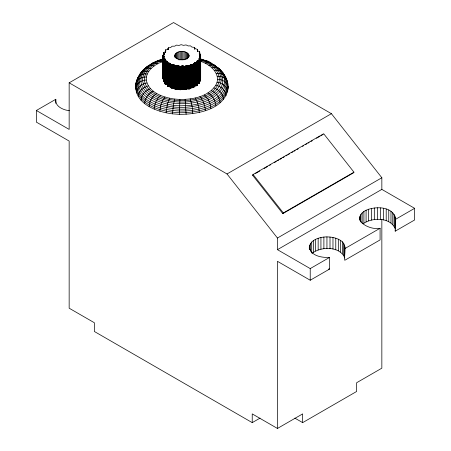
<?xml version="1.0" encoding="UTF-8"?>
<svg xmlns="http://www.w3.org/2000/svg" width="451" height="451" viewBox="0 0 451 451"><rect width="100%" height="100%" fill="white"/><g stroke="black" fill="none" stroke-linecap="round" stroke-linejoin="round"><path stroke-width="0.68" d="M211.97 67.847C215.803 66.105 219.913 68.208 221.92 71.686C225.63 76.394 228.431 81.896 228.229 88.114C224.773 109.599 197.358 114.436 179.335 114.351L179.921 99.451C192.859 99.558 208.193 96.745 215.832 85.183C221.751 74.539 210.555 64.335 201.005 61.516C206.135 56.911 214.529 66.111 218.887 68.428C223.358 72.605 227.084 78.04 227.856 84.213M179.335 114.351L172.626 113.855L172.654 112.248L173.387 104.998L174.757 99.068L179.921 99.451M172.626 113.855C157.196 112.04 134.708 104.085 135.706 85.188C137.318 71.269 150.595 62.339 163.121 58.895L162.535 59.284M174.757 99.068C163.454 97.551 148.695 92.805 146.265 80.019C145.763 70.531 154.941 64.245 162.941 61.499M166.109 112.795L167.406 104.029L169.745 98.256M159.93 111.205C160.122 106.143 161.723 100.962 164.993 97.027M154.214 109.108C154.428 103.972 156.677 98.797 160.601 95.415M174.796 55.095C175.439 61.353 187.841 61.415 188.997 55.383C187.052 49.525 174.086 50.022 174.796 57.147M149.095 106.554C149.309 101.334 152.246 96.249 156.66 93.453M144.67 103.595C144.889 98.29 148.497 93.396 153.255 91.175M141.039 100.297C141.253 94.919 145.487 90.29 150.465 88.638M260.035 418.122L252.227 422.626L94.372 331.491L94.372 322.753L69.155 308.196L69.155 141.062L36.373 122.131L36.373 110.484L55.794 99.276C54.757 106.554 63.461 110.05 69.375 110.715M395.38 219.13C393.864 205.521 372.921 205.741 363.912 211.446C351.115 221.311 371.072 230.517 380.08 228.262L380.08 239.915L344.773 260.295C343.848 253.845 347.755 244.481 340.533 240.406C336.491 237.869 331.66 236.933 326.941 236.899C319.708 236.86 308.478 240.033 309.296 249.144M36.373 110.484L69.155 129.409L69.155 82.821L227.011 173.962L277.444 238.021L277.444 249.668L381.845 189.392L414.627 208.323L414.627 219.97L395.206 231.177L395.38 217.76M395.206 231.177L395.324 229.999M138.277 96.728C138.474 91.299 143.26 87.004 148.34 85.893M136.45 92.968C136.614 87.522 141.839 83.582 146.93 83.001M135.582 89.095C134.855 82.02 138.418 72.177 147.212 74.049M193.981 63.523L193.603 64.189L190.993 64.448L189.533 65.604L186.894 65.48L184.797 66.404L182.486 65.885L180.05 66.489L178.337 65.711L175.591 65.919L173.821 64.786L171.346 64.69L170.331 63.478L167.761 62.892L167.152 61.409L164.976 60.541L165.111 59.109L163.375 57.959L164.057 56.414L162.935 55.338L164.254 54.013L163.64 52.626L165.331 51.696L165.494 50.1L167.755 49.311L168.505 47.845L170.63 47.575L172.107 46.227L174.751 46.16L176.448 45.117L179.036 45.433L181.133 44.666L183.506 45.348L186.049 44.925L188.185 45.94L190.514 45.861L191.861 47.067L194.437 47.406L195.035 48.618L197.465 49.379L197.741 50.901L199.652 51.814L199.235 53.139L200.723 54.486L199.703 55.896L200.582 57.333L199.015 58.444L199.246 59.966L197.121 60.986L196.935 62.238L194.77 62.745L193.981 63.523L193.902 87.212C190.982 88.373 188.163 88.678 185.158 89.648C181.764 89.523 178.799 89.321 175.416 89.174C172.637 87.889 170.185 87.28 167.462 85.915C167.969 84.038 165.286 84.732 164.897 83.52C166.329 81.941 162.918 82.088 163.521 80.836M193.902 87.212L194.516 86.152L196.935 85.532L197.25 84.111L199.319 83.159L199.094 82.465M217.529 79.269C222.05 79.286 226.971 81.952 228.065 86.598C224.626 108.009 197.301 112.823 179.346 112.744C162.681 111.893 139.821 106.442 135.745 87.573C136.845 82.905 141.715 80.143 146.265 80.019M199.139 81.569L200.436 80.825L200.509 80.205M135.706 85.188C136.907 79.167 139.5 73.496 144.027 69.217C146.879 66.883 150.166 63.619 154.05 66.015M138.209 77.16C131.264 102.383 167.924 110.281 185.97 109.091C202.657 108.556 233.455 98.493 225.128 76.242M200.509 78.288L200.492 77.487M163.042 78.316L163.014 78.84L163.583 79.229M252.56 175.191L253.079 174.492L323.683 133.727L353.956 172.181L353.437 172.88L282.828 213.644L252.56 175.191L253.772 174.492M282.828 213.644L283.346 212.945L353.956 172.181M139.483 74.765L140.323 73.772M141.163 72.786L143.102 70.153L148.689 65.575M151.288 64.262L152.917 62.948L163.149 59.03M312.154 253.299C321.247 246.246 339.868 246.049 344.829 257.938M363.027 223.82C372.193 217.213 390.403 217.061 395.262 228.82M146.823 67.036L150.172 64.955M152.015 63.467L158.628 60.558L161.661 61.934M69.155 82.821L173.556 22.55L331.412 113.686L381.845 177.745L381.845 189.392M227.011 173.962L331.412 113.686M255.599 173.438L259.861 170.974M264.123 168.516L267.776 166.408M269.602 165.354L270.82 164.649M274.467 162.54L276.294 161.486M277.512 160.781L278.729 160.082M279.947 159.378L281.774 158.324M282.991 157.619L284.209 156.92M286.035 155.866L287.253 155.161M288.471 154.456L289.689 153.757M291.515 152.703L292.733 151.998M293.945 151.294L295.163 150.595M296.989 149.54L298.207 148.836M302.469 146.378L303.686 145.673M305.513 144.619L306.731 143.914M307.948 143.215L309.166 142.51M310.993 141.456L312.21 140.751M316.467 138.294L320.12 136.185M321.337 135.48L323.164 134.426M277.444 238.021L381.845 177.745M277.444 249.668L310.226 268.593L329.647 257.38L329.647 269.027L310.226 280.24L277.444 261.315L277.444 428.45L252.227 413.894L252.227 422.626M344.773 248.648L380.08 228.262M395.206 219.53L414.627 208.323M277.444 428.45L302.66 413.894L302.66 422.626L356.628 391.474L356.628 382.736L381.845 368.179L381.845 219.299M205.182 63.309L208.678 62.142L210.538 62.847L205.402 60.643L200.391 59.087M208.864 65.434L212.911 64.589L215.071 65.463M157.01 61.156L161.926 59.493M163.301 59.464C151.615 62.012 136.952 74.33 144.901 87.139C154 99.581 170.98 102.462 185.462 102.027C198.739 101.03 215.324 96.869 220.669 83.136C223.64 70.841 210.724 62.261 200.441 59.476M162.969 60.383C152.167 62.982 139.224 74.703 146.592 86.395C155.279 98.262 171.481 101.013 185.299 100.596C197.966 99.648 213.797 95.674 218.887 82.567C221.706 71.095 209.805 62.92 200.193 60.18M214.434 70.497C218.216 69.307 223.256 70.959 224.057 75.232M216.209 73.321L221.356 73.654L224.096 75.159C232.355 99.57 197.098 108.189 179.475 107.293C162.236 107.688 127.926 95.313 141.202 72.538L143.846 71.202L148.807 71.185M329.647 257.38C322.149 257.859 310.649 256.05 309.296 247.086M328.418 269.067L329.647 269.027M146.361 77.014C142.437 76.8 138.107 78.525 136.349 82.234C134.855 95.9 148.875 104.452 160.235 107.89C174.751 112.175 190.559 112.062 204.974 107.417C216.102 103.831 229.655 94.682 227.219 81.276C225.466 77.595 221.125 75.965 217.247 76.264M217.055 82.262C222.14 82.713 227.456 86.564 227.608 92.01M151.102 68.49L147.945 67.949L145.166 68.529C124.126 92.962 166.847 108.471 185.756 105.393C204.123 106.244 239.131 88.695 217.777 67.763M215.832 85.183C220.922 86.158 225.827 90.369 226.019 95.804M200.441 58.889L205.402 60.643M200.577 59.058L208.678 62.142L215.296 65.97M213.881 87.968C218.893 89.484 223.279 94.034 223.487 99.429M211.254 90.566C216.074 92.641 219.851 97.478 220.065 102.8M157.596 63.811L153.954 62.717C144.726 66.861 136.8 78.485 143.311 88.114C151.423 99.519 166.396 103.02 179.628 103.702C193.479 103.882 208.819 101.013 218.684 90.504C226.565 82.454 221.982 69.516 212.911 64.589M294.858 418.122L302.66 422.626M207.996 92.912C212.506 95.561 215.612 100.607 215.832 105.85M214.067 64.882L219.789 69.347M204.185 94.958C208.244 98.188 210.662 103.352 210.876 108.511M222.715 72.904L223.617 73.874M199.894 96.661C203.345 100.46 205.098 105.647 205.301 110.726M253.079 174.492L283.346 212.945M225.692 77.848L226.453 79.889M195.221 97.985C197.893 102.287 199.054 107.423 199.224 112.446M190.266 98.904L192.194 106.622L192.78 113.641M185.13 99.395L186.105 114.283M228.065 86.598L228.229 88.114M395.02 216.001L395.02 227.648M394.146 214.304L394.146 225.951M392.782 212.72L392.782 224.367M390.966 211.288L390.966 222.935M388.756 210.065L388.756 221.712M386.208 209.072L386.208 220.719M383.406 208.351L383.406 219.998M380.435 207.917L380.435 219.564M377.374 207.781L377.374 219.428M374.324 207.95L374.324 219.598M371.365 208.418L371.365 220.065M368.591 209.174L368.591 220.821M366.082 210.194L366.082 221.841M363.912 211.446L363.912 223.093M362.147 212.895L362.147 223.172M360.834 214.501L360.834 222.033M360.022 216.209L360.022 220.319M359.729 217.968L359.729 220.026M344.947 246.877L344.947 248.935M344.587 245.118L344.587 256.766M343.713 243.422L343.713 255.069M342.348 241.837L342.348 253.485M340.533 240.406L340.533 252.053M338.323 239.182L338.323 250.829M335.775 238.19L335.775 249.837M332.973 237.468L332.973 249.115M330.002 237.034L330.002 248.681M326.941 236.899L326.941 248.546M323.891 237.068L323.891 248.715M320.932 237.536L320.932 249.183M318.158 238.291L318.158 249.939M315.644 239.312L315.644 250.959M313.479 240.563L313.479 252.21M311.709 242.012L311.709 252.977M310.401 243.619L310.401 251.151M310.226 268.593L310.226 280.24M309.589 245.321L309.589 249.437M200.672 54.379L200.684 78.102M200.599 54.283L200.582 80.628M200.492 54.193L200.526 80.729M200.385 55.078L200.385 57.13M200.436 57.531L200.436 80.825M200.323 57.615L200.323 80.909M200.165 55.214L200.165 57.266M200.182 57.689L200.182 80.983M200.024 57.751L200.024 81.045M199.985 55.366L199.985 56.736M199.844 55.535L199.844 56.905M199.748 52.023L199.725 54.295M199.754 57.852L199.754 81.146M199.652 51.814L199.714 54.656M199.579 52.434L199.579 54.492M199.511 57.97L199.511 81.265M199.421 52.598L199.421 53.968M199.359 59.543L199.365 83.052M199.314 52.773L199.314 54.143M199.308 58.117L199.319 83.159M199.235 59.34L199.246 83.26M199.139 58.275L199.145 83.35M199.021 60.135L199.021 83.429M198.868 60.203L198.868 83.497M198.705 60.254L198.705 83.548M198.53 60.287L198.53 83.582M198.226 60.344L198.226 83.638M197.938 60.428L197.938 83.723M197.696 49.672L197.656 51.363M197.673 60.535L197.673 83.83M197.572 49.469L197.572 51.527M197.465 49.379L197.465 51.437M197.442 60.665L197.442 83.959M197.335 49.3L197.335 51.358M197.25 60.817L197.25 84.111M197.121 60.986L197.11 85.228M197.036 61.161L197.025 85.436M196.935 62.238L196.935 85.532M196.822 62.323L196.822 85.617M196.681 62.396L196.681 85.69M196.523 62.452L196.523 85.746M196.354 62.497L196.354 85.791M196.174 62.526L196.174 85.82M195.982 62.531L195.982 85.825M195.666 62.542L195.666 85.837M195.351 62.582L195.351 85.876M195.052 62.65L195.052 85.944M194.747 47.795L194.747 49.272M194.77 62.745L194.77 86.04M194.646 47.586L194.714 49.058M194.516 62.858L194.516 86.152M194.319 63.005L194.319 86.299M194.161 63.168L194.161 86.462M194.048 63.337L194.048 86.631M193.829 64.019L193.829 87.314M193.727 64.11L193.727 87.404M193.603 64.189L193.603 87.483M193.456 64.256L193.456 87.55M193.287 64.307L193.287 87.601M193.113 64.341L193.113 87.635M192.927 64.358L192.927 87.652M192.74 64.358L192.74 87.652M192.554 64.341L192.554 87.635M192.239 64.307L192.239 87.601M191.917 64.301L191.917 87.595M191.596 64.324L191.596 87.618M191.286 64.369L191.286 87.663M190.993 64.448L190.993 87.742M190.739 64.561L190.739 87.855M190.519 64.69L190.519 87.984M190.333 64.843L190.333 88.137M190.187 65.012L190.187 88.306M190.091 65.186L190.091 88.481M190.029 65.288L190.029 88.582M189.944 65.384L189.944 88.678M189.826 65.468L189.826 88.762M189.691 65.547L189.691 88.841M189.533 65.604L189.533 88.898M189.364 65.649L189.364 88.943M189.178 65.671L189.178 88.965M188.997 55.383L188.997 56.753M188.992 65.683L188.992 88.977M188.828 54.672L188.828 56.73M188.806 65.671L188.806 88.965M188.625 65.643L188.625 88.937M188.456 65.598L188.456 88.892M188.439 53.99L188.439 57.418M188.163 65.519L188.163 88.813M187.858 53.359L187.858 58.151M187.853 65.468L187.853 88.762M187.537 65.446L187.537 88.74M187.216 65.446L187.216 88.74M187.092 52.79L187.092 58.957M186.894 65.48L186.894 88.774M186.601 65.547L186.601 88.847M186.331 65.649L186.331 88.943M186.167 52.31L186.167 59.16M186.083 65.767L186.083 89.061M185.874 65.908L185.874 89.202M185.699 66.066L185.699 89.36M185.598 66.156L185.598 89.45M185.474 66.235L185.474 89.529M185.327 66.303L185.327 89.597M185.158 66.353L185.158 89.648M185.113 51.927L185.113 59.464M184.983 66.387L184.983 89.681M184.797 66.404L184.797 89.698M184.611 66.404L184.611 89.698M184.425 66.387L184.425 89.681M184.25 66.348L184.25 89.642M184.087 66.297L184.087 89.591M183.963 51.662L183.963 59.882M183.94 66.229L183.94 89.523M183.692 66.111L183.692 89.405M183.416 66.015L183.416 89.309M183.117 65.947L183.117 89.242M182.745 51.51L182.745 59.735M182.802 65.902L182.802 89.197M182.486 65.885L182.486 89.18M182.165 65.914L182.165 89.208M181.86 65.97L181.86 89.264M181.505 51.487L181.505 59.707M181.573 66.055L181.573 89.349M181.308 66.156L181.308 89.45M181.071 66.286L181.071 89.58M180.936 66.359L180.936 89.653M180.778 66.421L180.778 89.715M180.603 66.46L180.603 89.755M180.423 66.489L180.423 89.783M180.276 51.583L180.276 59.808M180.237 66.494L180.237 89.788M180.05 66.489L180.05 89.783M179.87 66.46L179.87 89.755M179.695 66.415L179.695 89.71M179.543 66.353L179.543 89.648M179.408 66.28L179.408 89.574M179.295 66.19L179.295 89.484M179.092 51.809L179.092 60.028M179.103 66.043L179.103 89.337M178.878 65.908L178.878 89.202M178.619 65.801L178.619 89.095M178.337 65.711L178.337 89.005M178.032 65.654L178.032 88.948M177.993 52.141L177.993 58.996M177.711 65.632L177.711 88.926M177.39 65.643L177.39 88.937M177.012 52.587L177.012 58.754M177.074 65.683L177.074 88.977M176.775 65.745L176.775 89.039M176.493 65.835L176.493 89.129M176.33 65.885L176.33 89.18M176.183 53.117L176.183 58.602M176.149 65.919L176.149 89.213M175.963 65.936L175.963 89.23M175.777 65.936L175.777 89.23M175.591 65.919L175.591 89.213M175.524 53.725L175.524 57.835M175.416 65.88L175.416 89.174M175.253 65.829L175.253 89.123M175.106 65.761L175.106 89.056M175.056 54.391L175.056 57.13M174.982 65.683L174.982 88.977M174.887 65.587L174.887 88.881M174.813 65.491L174.813 88.785M174.695 65.316L174.695 88.61M174.531 65.158L174.531 88.452M174.328 65.012L174.328 88.306M174.092 64.888L174.092 88.182M173.821 64.786L173.821 88.08M173.522 64.718L173.522 88.013M173.207 64.685L173.207 87.979M172.885 64.673L172.885 87.968M172.564 64.696L172.564 87.99M172.254 64.741L172.254 88.035M172.073 64.764L172.073 88.063M171.882 64.775L171.882 88.069M171.696 64.764L171.696 88.058M171.515 64.735L171.515 88.03M171.346 64.69L171.346 87.984M171.188 64.634L171.188 87.928M171.053 64.555L171.053 87.849M170.94 64.47L170.94 87.765M170.799 64.273L170.856 87.669M170.732 63.98L170.777 87.46M170.641 63.8L170.641 87.094M170.512 63.63L170.512 86.925M170.331 63.478L170.331 86.772M170.117 63.337L170.117 86.631M169.852 63.236L169.852 86.53M169.565 63.151L169.565 86.445M169.255 63.101L169.255 86.395M168.939 63.072L168.939 86.366M168.618 63.072L168.618 86.366M168.375 47.924L168.375 49.294M168.432 63.072L168.432 86.366M168.268 48.009L168.268 49.379M168.184 48.11L168.184 49.48M168.246 63.05L168.246 86.344M168.133 48.212L168.11 49.689M168.071 63.016L168.071 86.31M167.907 62.965L167.907 86.259M167.761 62.892L167.761 86.186M167.637 62.813L167.637 86.107M167.535 62.723L167.535 86.017M167.406 61.748L167.462 85.915M167.304 61.573L167.304 84.867M167.152 61.409L167.152 84.703M166.943 61.268L166.943 84.562M166.695 61.15L166.695 84.444M166.425 61.054L166.425 84.348M166.126 60.981L166.126 84.275M165.816 60.936L165.816 84.23M165.709 49.926L165.709 51.983M165.618 50.986L165.618 52.355M165.635 60.908L165.635 84.202M165.59 50.01L165.568 52.175M165.494 50.1L165.494 52.158M165.461 60.862L165.461 84.157M165.427 50.202L165.387 52.367M165.308 60.8L165.308 84.095M165.184 59.29L165.173 84.021M165.111 59.109L165.06 83.931M164.97 58.946L164.976 83.835M164.931 60.118L164.919 83.734M164.784 58.793L164.784 82.088M164.559 58.664L164.559 81.958M164.305 58.551L164.305 81.845M164.226 53.646L164.226 55.016M164.141 53.466L164.141 54.836M164.057 56.414L164.057 57.784M164.023 58.461L164.023 81.755M164.012 53.297L164.012 54.667M163.944 56.24L163.944 57.61M163.882 52.339L163.882 55.078M163.86 58.404L163.86 81.699M163.775 52.423L163.741 55.101M163.781 56.076L163.781 58.134M163.69 52.525L163.674 55.005M163.713 58.337L163.713 81.631M163.64 52.626L163.628 54.898M163.583 55.935L163.583 57.987M163.589 58.258L163.589 81.552M163.487 58.168L163.487 81.462M163.437 57.638L163.414 81.36M163.347 55.806L163.347 79.1M163.211 55.732L163.211 79.026M163.104 55.642L163.104 78.936M163.014 55.546L163.014 78.84M162.974 55.123L162.958 78.739M55.794 99.276L55.794 103.386"/></g></svg>
